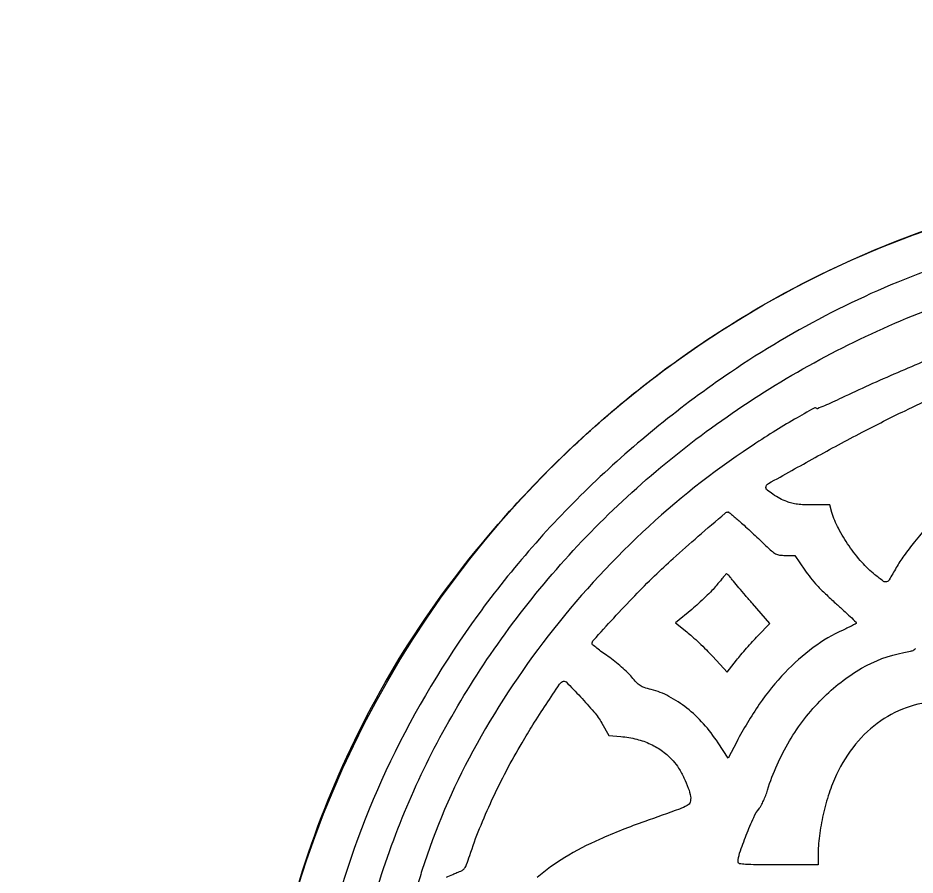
# Model space of a CAD drawing. Header units: millimetres. Extents: x 7 to 202, y 10 to 284.
# Drawn here: x 52.87 to 70.53, y 82.13 to 99 of the extents above; entities that cross this region are included whole.
import ezdxf

# ---------------------------------------------------------------- set-up
doc = ezdxf.new("R2010")
doc.units = ezdxf.units.MM
doc.layers.add('CUT', color=1, linetype='Continuous')
doc.layers.add('ENGRAVE', color=7, linetype='Continuous')

msp = doc.modelspace()

# ---------------------------------------------------------------- linework, layer by layer
at = {"layer": 'CUT'}
msp.add_circle((77.5, 76), 20, dxfattribs=at)
at = {"layer": 'ENGRAVE', "extrusion": (0, 0, -1)}
for points in [[(-32.411, 127.361, -0.000002), (-32.398, 124.768, -0.000205)], [(-77.201, 105.963, 0.000018), (-68.269, 105.993, 0.000035), (-59.395, 106.023, 0.092839)], [(-51.099, 109.717, 0.000012), (-51.094, 111.935, 0.000462)], [(-71.757, 56.849, 0.05031), (-68.25, 58.267, 0.050036), (-65.081, 60.365, 0.045234), (-62.273, 63.117, 0.039894), (-60.412, 65.694, 0.039431), (-58.977, 68.543, 0.039455), (-58.007, 71.58, 0.040054), (-57.532, 74.717, 0.015781), (-57.506, 75.382, 0.005868), (-57.511, 76.317, 0.00584), (-57.537, 77.249, 0.016497), (-57.584, 77.899, 0.033804), (-58.119, 80.955, 0.038207), (-59.049, 83.783, 0.038966), (-60.377, 86.389, 0.038007), (-62.104, 88.78, 0.042124), (-64.649, 91.324, 0.044845), (-67.535, 93.346, 0.045322), (-70.705, 94.804, 0.044887)], [(-70.988, 94.108, -0.032455), (-68.886, 93.201, -0.031304), (-66.893, 92.021, -0.041615), (-64.174, 89.821, -0.044448), (-61.923, 87.246, -0.045413), (-60.203, 84.368, -0.047506), (-59.061, 81.269, -0.022557), (-58.614, 79.203, -0.025379), (-58.376, 77.184, -0.026237), (-58.349, 75.214, -0.028035), (-58.531, 73.297, -0.050307), (-59.467, 69.648, -0.047999), (-61.123, 66.198, -0.047612), (-63.421, 63.102, -0.04781), (-66.261, 60.501, -0.054787), (-69.624, 58.502, -0.053836), (-73.36, 57.266, -0.052978)], [(-71.889, 58.453, 0.044188), (-69.065, 59.618, 0.044295), (-66.496, 61.258, 0.042822), (-64.224, 63.342, 0.014695), (-63.231, 64.489, 0.018927), (-62.391, 65.603, 0.019062), (-61.642, 66.77, 0.015274), (-60.924, 68.079, 0.040872), (-59.866, 70.658, 0.0403), (-59.235, 73.387, 0.039829), (-59.045, 76.213, 0.037972), (-59.299, 79.08, 0.021879), (-59.728, 81.109, 0.027891), (-60.308, 82.932, 0.028903), (-61.066, 84.626, 0.026779), (-62.033, 86.265, 0.055464), (-64.587, 89.317, 0.053688), (-67.777, 91.771, 0.053561), (-71.423, 93.494, 0.054671)], [(-70.733, 92.25, -0.004472), (-70.18, 92.017, -0.004412), (-69.622, 91.77, -0.004824), (-69.086, 91.521, 0.003988), (-68.902, 91.436, 0.006494), (-68.745, 91.366, 0.001788), (-68.608, 91.309, 0.304049), (-68.593, 91.312, -0.336322), (-68.54, 91.319, -0.002767), (-68.158, 91.101, -0.008797), (-67.735, 90.847, -0.006924), (-67.286, 90.557, -0.041838), (-65.164, 88.877, -0.039484), (-63.307, 86.836, -0.040203), (-61.825, 84.569, -0.047749), (-60.823, 82.219, -0.004318), (-60.722, 81.893, -0.242689)], [(-70.775, 88.992, -0.012311), (-70.518, 88.689, -0.013573), (-70.306, 88.412, -0.027195), (-70.158, 88.18, 0.005439), (-70.019, 87.942, 0.17935), (-69.968, 87.901, 0.242883), (-69.909, 87.91, 0.01053), (-69.738, 88.04, 0.044502), (-69.481, 88.285, 0.029361), (-69.229, 88.608, 0.029538), (-69.02, 88.954, 0.04953), (-68.892, 89.268), (-68.849, 89.413), (-68.513, 89.413, 0.01033), (-68.344, 89.417, 0.021815), (-68.213, 89.428, 0.02708), (-68.104, 89.448, 0.031576), (-68.003, 89.479, 0.031746), (-67.868, 89.541, 0.025756), (-67.731, 89.623, 0.019875), (-67.618, 89.706, 0.228414), (-67.594, 89.755, 0.271599), (-67.641, 89.835, 0.001169), (-68.559, 90.346, 0.005911), (-69.485, 90.844, 0.008058), (-70.331, 91.269, 0.003856), (-70.929, 91.552, 0.007521)], [(-71.061, 85.547, -0.077594), (-70.432, 85.448, -0.074177), (-69.853, 85.163, -0.070673), (-69.359, 84.706, -0.060779), (-68.982, 84.106, -0.030679), (-68.836, 83.739, -0.023587), (-68.721, 83.322, -0.023681), (-68.645, 82.898, -0.032041), (-68.621, 82.511), (-68.621, 82.33), (-67.834, 82.33, 0.001941), (-67.401, 82.332, 0.013783), (-67.191, 82.339, 0.021355), (-67.07, 82.352, 0.371416), (-67.047, 82.38, 0.081883), (-67.076, 82.561, 0.011637), (-67.206, 82.916, 0.012653), (-67.353, 83.265, 0.064191), (-67.464, 83.444, -0.048981), (-67.5, 83.5, -0.014981), (-67.545, 83.591, -0.014838), (-67.589, 83.696, -0.015712), (-67.625, 83.802, 0.058645), (-68.057, 84.769, 0.061047), (-68.697, 85.596, 0.065075), (-69.473, 86.198, 0.087254), (-70.307, 86.508, -0.009587), (-70.44, 86.536, -0.065032), (-70.503, 86.559, -0.131036), (-70.537, 86.59, -0.089131)], [(-61.304, 82.085, 0.005257), (-61.428, 82.142, 0.017606), (-61.511, 82.176, -0.029489), (-61.611, 82.22, -0.114933), (-61.663, 82.264, -0.073629), (-61.701, 82.335, -0.007744), (-61.763, 82.514, 0.016739), (-61.956, 83.042, 0.012656), (-62.201, 83.608, 0.012274), (-62.485, 84.182, 0.012774), (-62.793, 84.734, 0.007467), (-63.008, 85.086, 0.004805), (-63.268, 85.489, 0.001541), (-63.531, 85.883, 0.107277), (-63.588, 85.938, 0.348438), (-63.659, 85.93, 0.006236), (-63.942, 85.638, 0.014499), (-64.207, 85.341, 0.043296), (-64.364, 85.119), (-64.503, 84.879), (-64.74, 84.856, 0.036957), (-65.051, 84.803, 0.048272), (-65.322, 84.706, 0.050865), (-65.559, 84.565, 0.048823), (-65.765, 84.376, 0.044514), (-65.875, 84.232, 0.025687), (-65.98, 84.04, 0.025741), (-66.065, 83.842, 0.048937), (-66.109, 83.673, 0.115906), (-66.101, 83.566, 0.194197), (-66.044, 83.497, 0.037883), (-65.89, 83.428, 0.001068), (-65.207, 83.184, -0.018029), (-64.32, 82.832, -0.033344), (-63.633, 82.473, -0.040102), (-63.093, 82.082, -0.048232)]]:
    msp.add_lwpolyline(points, format="xyb", dxfattribs=at)
for points in [[(-67.065, 89.099, 0.004518), (-67.162, 89.013, 0.002086), (-67.286, 88.9, 0.002066), (-67.415, 88.78, 0.002868), (-67.53, 88.671, -0.005935), (-67.701, 88.511, -0.057546), (-67.782, 88.453, -0.097321), (-67.858, 88.428, -0.030469), (-67.977, 88.421), (-68.163, 88.421), (-68.359, 88.133, -0.020171), (-68.473, 87.979, -0.017537), (-68.604, 87.827, -0.015124), (-68.764, 87.665, -0.008779), (-68.964, 87.48, 0.002952), (-69.121, 87.339, 0.004718), (-69.253, 87.216, 0.00119), (-69.367, 87.108, 0.205124), (-69.373, 87.092, 0.270016), (-69.366, 87.08, 0.005099), (-69.297, 87.042, 0.010926), (-69.213, 86.999, 0.00691), (-69.113, 86.952, -0.054392), (-68.524, 86.606, -0.042627), (-67.969, 86.114, -0.039207), (-67.462, 85.491, -0.031684), (-67.018, 84.751), (-66.851, 84.427), (-66.65, 84.734, -0.037333), (-66.363, 85.106, -0.042125), (-66.035, 85.415, -0.045286), (-65.685, 85.645, -0.061827), (-65.333, 85.781, 0.017866), (-65.197, 85.82, 0.064225), (-65.116, 85.858, 0.062693), (-65.047, 85.916, 0.016488), (-64.951, 86.026, -0.030206), (-64.87, 86.114, -0.012402), (-64.751, 86.224, -0.012185), (-64.616, 86.335, -0.014929), (-64.485, 86.433, 0.005901), (-64.365, 86.519, 0.009195), (-64.264, 86.596, 0.004023), (-64.181, 86.663, 0.224981), (-64.172, 86.68, 0.186089), (-64.2, 86.752, 0.001663), (-64.597, 87.188, 0.006211), (-65.01, 87.627, 0.008133), (-65.399, 88.016, 0.009713), (-65.766, 88.36, 0.004365), (-66.261, 88.797, 0.000833), (-66.789, 89.253, 0.179695), (-66.851, 89.276, 0.173736), (-66.859, 89.274, 0.00094), (-66.918, 89.224, 0.00393), (-66.987, 89.167, 0.002466)], [(-66.616, 87.825, 0.019192), (-66.53, 87.729, 0.007696), (-66.405, 87.604, 0.007602), (-66.265, 87.474, 0.009525), (-66.132, 87.357), (-65.816, 87.091), (-66.037, 86.915, 0.015543), (-66.142, 86.826, 0.006552), (-66.278, 86.7, 0.006475), (-66.42, 86.562, 0.008394), (-66.545, 86.432), (-66.832, 86.125), (-67.014, 86.357, 0.009163), (-67.101, 86.464, 0.004798), (-67.212, 86.594, 0.00477), (-67.329, 86.725, 0.007292), (-67.433, 86.836), (-67.67, 87.082), (-67.327, 87.476, 0.001855), (-67.19, 87.634, 0.002209), (-67.062, 87.784, 0.00191), (-66.955, 87.912, 0.014331), (-66.906, 87.974, -0.023679), (-66.874, 88.013, -0.041418), (-66.845, 88.041, -0.054985), (-66.82, 88.056, -0.346046), (-66.807, 88.053, 0.000606), (-66.792, 88.035, 0.000029), (-66.742, 87.976, 0.000047), (-66.683, 87.905, 0.000034)]]:
    msp.add_lwpolyline(points, format="xyb", close=True, dxfattribs=at)

doc.saveas('drawing.dxf')
